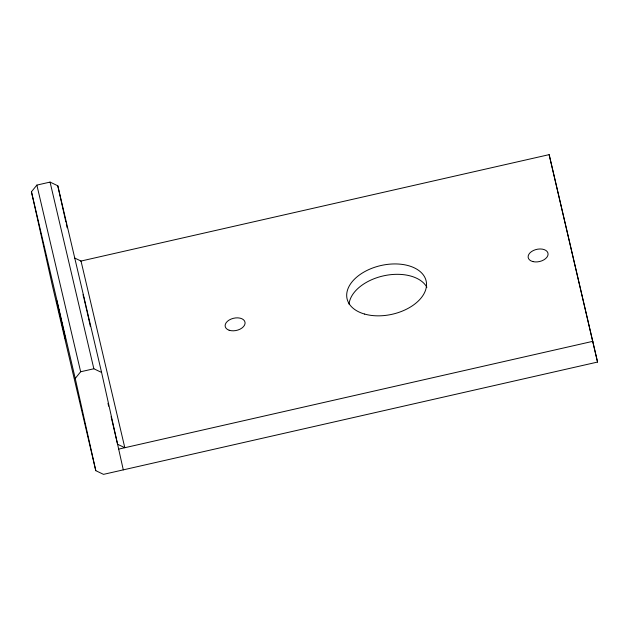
<?xml version="1.0" encoding="UTF-8"?>
<svg xmlns="http://www.w3.org/2000/svg" width="629" height="629" viewBox="0 0 629 629"><rect width="100%" height="100%" fill="white"/><g stroke="black" fill="none" stroke-linecap="round" stroke-linejoin="round"><path stroke-width="0.94" d="M80.63 261.137L549.141 154.64L597.55 362.06L103.518 474.36L95.789 470.673L52.01 284.009L31.45 191.774L36.867 185.099L50.068 182.095L57.797 185.783L101.583 372.447L123.292 469.863M95.789 470.673L75.236 378.438L80.654 371.763L93.855 368.767L101.583 372.447M118.669 449.114L592.927 341.303M74.607 257.992L81.023 261.051L124.809 447.714L117.592 444.278L111.113 416.657M83.052 294.655L83.846 297.832M597.55 362.06L549.141 154.64M107.984 403.323L108.652 406.177M50.068 182.095L93.855 368.767M36.867 185.099L80.654 371.763M31.45 191.774L75.236 378.438M84.058 298.704L85.741 305.977M85.945 306.873L86.896 311.041M87.093 311.874L88.264 317.032M88.445 317.857L89.381 322.001M89.585 322.889L90.379 326.443M57.797 185.783L65.888 222.076M66.312 223.987L67.161 227.808M83.319 295.945L83.681 297.635M349.048 304.169A40.531 25.011 -12.6 0 1 383.832 275.785A40.531 25.011 -12.6 0 1 426.887 287.272M56.744 300.693L65.652 339.872L56.744 300.693M364.623 314.068A40.531 25.011 -12.6 0 0 426.462 285.998A40.531 25.011 -12.6 0 0 368.72 269.621A40.531 25.011 -12.6 0 0 364.623 314.068M229.145 330.233A10.135 6.251 -12.6 0 0 245.019 323.731A10.135 6.251 -12.6 0 0 231.142 319.045A10.135 6.251 -12.6 0 0 229.145 330.233M532.905 261.585A10.135 6.251 -12.6 0 0 548.079 254.258A10.135 6.251 -12.6 0 0 533.313 250.539A10.135 6.251 -12.6 0 0 532.905 261.585"/></g></svg>
